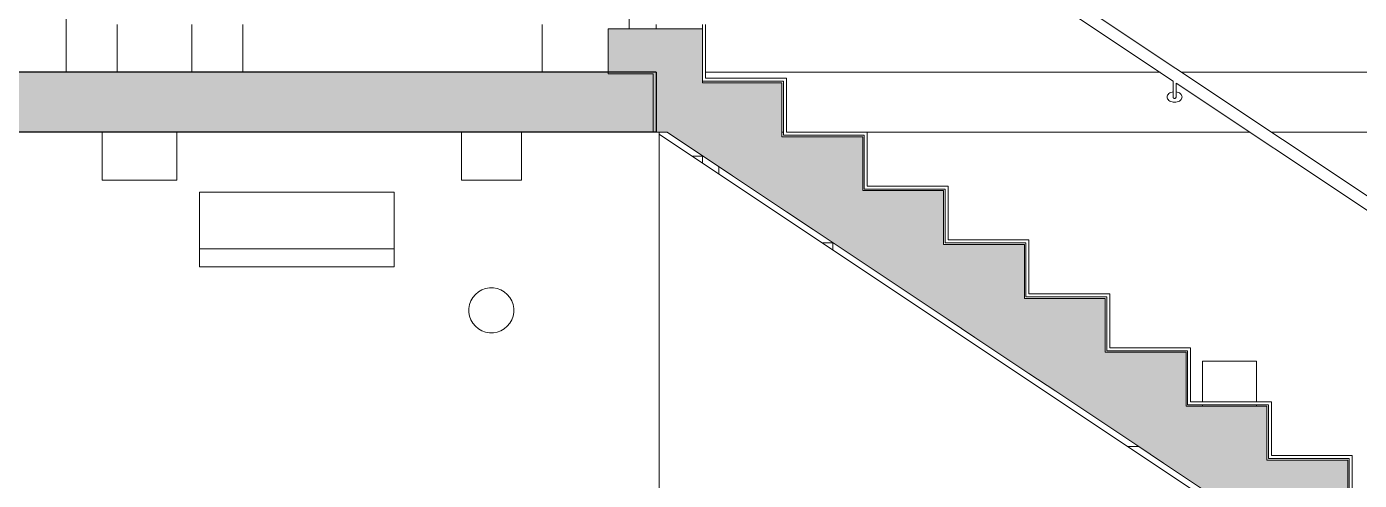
# Model space of a CAD drawing. Header units: metres. Extents: x -0.3 to 19.2, y -7 to 21.5.
# Drawn here: x 6.283 to 10.734, y -1.673 to -0.157 of the extents above; entities that cross this region are included whole.
import ezdxf

# ---------------------------------------------------------------- set-up
doc = ezdxf.new("R2010")
doc.units = ezdxf.units.M
doc.header["$MEASUREMENT"] = 0
for name, color, linetype in [('C_Schnitt C RB_1_120 Wand Innen tragend', 7, 'Continuous'), ('C_Schnitt C RB_1_210 Decke', 7, 'Continuous'), ('C_Schnitt C RB_1_211 Decke - Bohrpfahl Rost', 7, 'Continuous'), ('C_Schnitt C RB_1_270 Deckendurchbruchsymbol', 7, 'Continuous'), ('C_Schnitt C RB_1_410 Treppe', 7, 'Continuous'), ('C_Schnitt C RB_1_430 Aufzug', 7, 'Continuous'), ('C_Schnitt C RB_1_450 Absturzsicherung', 7, 'Continuous')]:
    doc.layers.add(name, color=color, linetype=linetype)

msp = doc.modelspace()

# ---------------------------------------------------------------- hatches: boundary and pattern name
at = {"layer": 'C_Schnitt C RB_1_210 Decke', "linetype": 'Continuous', "lineweight": 0, "true_color": 0x000000}
msp.add_hatch(color=18, dxfattribs=at).paths.add_polyline_path([(0.1594, -0.51), (8.375, -0.51), (8.375, -0.315), (8.225, -0.315), (8.225, -0.31), (0.1594, -0.31)])
at = {"layer": 'C_Schnitt C RB_1_410 Treppe', "linetype": 'Continuous', "lineweight": 0, "true_color": 0x000000}
msp.add_hatch(color=18, dxfattribs=at).paths.add_polyline_path([(8.225, -0.315), (8.375, -0.315), (8.375, -0.51), (8.4219, -0.51), (13.3719, -3.81), (13.68, -3.81), (13.68, -3.765), (13.665, -3.765), (13.665, -3.585), (13.395, -3.585), (13.395, -3.405), (13.125, -3.405), (13.125, -3.225), (12.855, -3.225), (12.855, -3.045), (12.585, -3.045), (12.585, -2.865), (12.315, -2.865), (12.315, -2.685), (12.045, -2.685), (12.045, -2.505), (11.775, -2.505), (11.775, -2.325), (11.505, -2.325), (11.505, -2.145), (11.235, -2.145), (11.235, -1.965), (10.965, -1.965), (10.965, -1.785), (10.695, -1.785), (10.695, -1.605), (10.425, -1.605), (10.425, -1.425), (10.155, -1.425), (10.155, -1.245), (9.885, -1.245), (9.885, -1.065), (9.615, -1.065), (9.615, -0.885), (9.345, -0.885), (9.345, -0.705), (9.075, -0.705), (9.075, -0.525), (8.805, -0.525), (8.805, -0.345), (8.54, -0.345), (8.54, -0.165), (8.225, -0.165)])

# ---------------------------------------------------------------- linework, layer by layer
at = {"layer": 'C_Schnitt C RB_1_120 Wand Innen tragend', "color": 7, "linetype": 'Continuous', "lineweight": 18, "ltscale": 1000}
for p, q in [((6.415, -0.31), (6.415, 2.67)), ((8.295, -0.165), (8.295, 2.5372)), ((7.005, -0.31), (7.005, -0.15)), ((8.005, -0.31), (8.005, -0.15)), ((8.395, -0.51), (8.395, -0.5161)), ((10.21, -1.7261), (8.395, -0.5161)), ((8.395, -0.5161), (8.395, -3.8784)), ((8.5056, -0.5898), (8.54, -0.5898)), ((8.54, -0.5898), (8.54, -0.6127)), ((8.595, -0.6494), (8.595, -0.6254)), ((10.39, -1.275), (10.21, -1.275)), ((10.21, -1.275), (10.21, -1.41)), ((10.39, -1.275), (10.39, -1.41)), ((10.21, -1.42), (10.21, -1.425)), ((10.39, -1.42), (10.39, -1.425))]:
    msp.add_line(p, q, dxfattribs=at)
at = {"layer": 'C_Schnitt C RB_1_120 Wand Innen tragend', "color": 7, "linetype": 'Continuous', "lineweight": 13, "ltscale": 1000}
for p, q in [((6.585, -0.15), (6.585, -0.31)), ((6.835, -0.15), (6.835, -0.31))]:
    msp.add_line(p, q, dxfattribs=at)
at = {"layer": 'C_Schnitt C RB_1_120 Wand Innen tragend', "color": 16, "linetype": 'Continuous', "lineweight": 13, "ltscale": 1000, "true_color": 0x7e0000}
for p, q in [((6.86, -0.71), (7.51, -0.71)), ((6.86, -0.96), (6.86, -0.71)), ((7.51, -0.71), (7.51, -0.96)), ((7.51, -0.96), (6.86, -0.96)), ((7.7668, -1.0732), (7.7733, -1.0618)), ((7.7733, -1.0618), (7.7818, -1.0518)), ((7.7818, -1.0518), (7.7918, -1.0433)), ((7.7918, -1.0433), (7.8032, -1.0368)), ((7.8032, -1.0368), (7.8155, -1.0323)), ((7.8155, -1.0323), (7.8284, -1.03)), ((7.8284, -1.03), (7.835, -1.03)), ((7.835, -1.03), (7.8416, -1.03)), ((7.8416, -1.03), (7.8545, -1.0323)), ((7.8545, -1.0323), (7.8668, -1.0368)), ((7.8668, -1.0368), (7.8782, -1.0433)), ((7.8782, -1.0433), (7.8882, -1.0518)), ((7.8882, -1.0518), (7.8967, -1.0618)), ((7.8967, -1.0618), (7.9032, -1.0732)), ((7.76, -1.0984), (7.7623, -1.0855)), ((7.76, -1.105), (7.76, -1.0984)), ((7.76, -1.1116), (7.76, -1.105)), ((7.7623, -1.1245), (7.76, -1.1116)), ((7.7623, -1.0855), (7.7668, -1.0732)), ((7.9032, -1.0732), (7.9077, -1.0855)), ((7.9077, -1.0855), (7.91, -1.0984)), ((7.91, -1.1116), (7.9077, -1.1245)), ((7.91, -1.0984), (7.91, -1.105)), ((7.91, -1.105), (7.91, -1.1116)), ((7.7668, -1.1368), (7.7623, -1.1245)), ((7.7733, -1.1482), (7.7668, -1.1368)), ((7.7818, -1.1582), (7.7733, -1.1482)), ((7.8967, -1.1482), (7.8882, -1.1582)), ((7.9032, -1.1368), (7.8967, -1.1482)), ((7.9077, -1.1245), (7.9032, -1.1368)), ((7.7918, -1.1667), (7.7818, -1.1582)), ((7.8032, -1.1732), (7.7918, -1.1667)), ((7.8155, -1.1777), (7.8032, -1.1732)), ((7.8284, -1.18), (7.8155, -1.1777)), ((7.835, -1.18), (7.8284, -1.18)), ((7.8416, -1.18), (7.835, -1.18)), ((7.8545, -1.1777), (7.8416, -1.18)), ((7.8668, -1.1732), (7.8545, -1.1777)), ((7.8782, -1.1667), (7.8668, -1.1732)), ((7.8882, -1.1582), (7.8782, -1.1667))]:
    msp.add_line(p, q, dxfattribs=at)
at = {"layer": 'C_Schnitt C RB_1_210 Decke', "color": 7, "linetype": 'Continuous', "lineweight": 25, "ltscale": 1000}
for p, q in [((8.385, -0.31), (8.385, -0.51)), ((8.375, -0.51), (5.625, -0.51)), ((8.385, -0.51), (8.375, -0.51))]:
    msp.add_line(p, q, dxfattribs=at)
at = {"layer": 'C_Schnitt C RB_1_210 Decke', "color": 7, "linetype": 'Continuous', "lineweight": 25, "ltscale": 1000, "flags": 128}
msp.add_lwpolyline([(8.385, -0.31), (6.835, -0.31), (6.585, -0.31), (0.1594, -0.31)], dxfattribs=at)
at = {"layer": 'C_Schnitt C RB_1_211 Decke - Bohrpfahl Rost', "color": 8, "linetype": 'Continuous', "lineweight": 13, "ltscale": 1000}
msp.add_line((6.86, -0.9), (7.51, -0.9), dxfattribs=at)
at = {"layer": 'C_Schnitt C RB_1_270 Deckendurchbruchsymbol', "color": 7, "linetype": 'Continuous', "lineweight": 13, "ltscale": 1000}
for p, q in [((8.385, -0.165), (8.385, -0.15)), ((6.535, -0.67), (6.535, -0.51)), ((6.785, -0.67), (6.785, -0.51)), ((7.735, -0.67), (7.735, -0.51)), ((7.935, -0.67), (7.935, -0.51)), ((8.295, -0.51), (8.385, -0.51)), ((8.395, -0.51), (8.385, -0.51)), ((8.422, -0.51), (8.395, -0.51)), ((8.81, -0.51), (8.805, -0.51)), ((10.3679, -0.51), (9.09, -0.51)), ((12.805, -0.51), (10.44, -0.51)), ((6.535, -0.67), (6.785, -0.67)), ((7.735, -0.67), (7.935, -0.67))]:
    msp.add_line(p, q, dxfattribs=at)
at = {"layer": 'C_Schnitt C RB_1_410 Treppe', "color": 7, "linetype": 'Continuous', "lineweight": 13, "ltscale": 1000}
for p, q in [((13.68, -2.67), (8.55, 0.75)), ((10.1115, -0.3391), (9.4559, 0.098)), ((10.1116, -0.3391), (10.1115, -0.3391)), ((10.1115, -0.3391), (10.1115, -0.3624)), ((10.1118, -0.3391), (10.1116, -0.3391)), ((10.1215, -0.3458), (10.1215, -0.3624)), ((10.7772, -0.7829), (10.1215, -0.3458)), ((10.0915, -0.3924), (10.0919, -0.3894)), ((10.0919, -0.3955), (10.0915, -0.3924)), ((10.0919, -0.3894), (10.093, -0.3864)), ((10.093, -0.3984), (10.0919, -0.3955)), ((10.093, -0.3864), (10.0949, -0.3837)), ((10.0949, -0.4012), (10.093, -0.3984)), ((10.0949, -0.3837), (10.0974, -0.3812)), ((10.0974, -0.3812), (10.1005, -0.379)), ((10.1005, -0.379), (10.104, -0.3773)), ((10.104, -0.3773), (10.108, -0.376)), ((10.108, -0.376), (10.1115, -0.3753)), ((10.1115, -0.3624), (10.1115, -0.3676)), ((10.1115, -0.3676), (10.1115, -0.3727)), ((10.1115, -0.3727), (10.1115, -0.3774)), ((10.1115, -0.3774), (10.1115, -0.3817)), ((10.1115, -0.3817), (10.1115, -0.3854)), ((10.1115, -0.3854), (10.1115, -0.3884)), ((10.1115, -0.3884), (10.1115, -0.3906)), ((10.1115, -0.3906), (10.1115, -0.392)), ((10.1115, -0.392), (10.1115, -0.3924)), ((10.1116, -0.3933), (10.1115, -0.3924)), ((10.1118, -0.3941), (10.1116, -0.3933)), ((10.1122, -0.3949), (10.1118, -0.3941)), ((10.1127, -0.3956), (10.1122, -0.3949)), ((10.1133, -0.3963), (10.1127, -0.3956)), ((10.114, -0.3968), (10.1133, -0.3963)), ((10.1148, -0.3971), (10.114, -0.3968)), ((10.1157, -0.3974), (10.1148, -0.3971)), ((10.1165, -0.3974), (10.1157, -0.3974)), ((10.1174, -0.3974), (10.1165, -0.3974)), ((10.1182, -0.3971), (10.1174, -0.3974)), ((10.119, -0.3968), (10.1182, -0.3971)), ((10.1198, -0.3963), (10.119, -0.3968)), ((10.1204, -0.3956), (10.1198, -0.3963)), ((10.1209, -0.3949), (10.1204, -0.3956)), ((10.1212, -0.3941), (10.1209, -0.3949)), ((10.1215, -0.3933), (10.1212, -0.3941)), ((10.1215, -0.3624), (10.1215, -0.3676)), ((10.1215, -0.3676), (10.1215, -0.3727)), ((10.1215, -0.3727), (10.1215, -0.3774)), ((10.1215, -0.3753), (10.1251, -0.376)), ((10.1215, -0.3774), (10.1215, -0.3817)), ((10.1215, -0.3817), (10.1215, -0.3854)), ((10.1215, -0.3854), (10.1215, -0.3884)), ((10.1215, -0.3884), (10.1215, -0.3906)), ((10.1215, -0.3906), (10.1215, -0.392)), ((10.1215, -0.392), (10.1215, -0.3924)), ((10.1215, -0.3924), (10.1215, -0.3933)), ((10.1251, -0.376), (10.129, -0.3773)), ((10.129, -0.3773), (10.1326, -0.379)), ((10.1326, -0.379), (10.1357, -0.3812)), ((10.1357, -0.3812), (10.1382, -0.3837)), ((10.1382, -0.3837), (10.14, -0.3864)), ((10.14, -0.3984), (10.1382, -0.4012)), ((10.14, -0.3864), (10.1412, -0.3894)), ((10.1412, -0.3955), (10.14, -0.3984)), ((10.1412, -0.3894), (10.1415, -0.3924)), ((10.1415, -0.3924), (10.1412, -0.3955)), ((10.0974, -0.4037), (10.0949, -0.4012)), ((10.1005, -0.4058), (10.0974, -0.4037)), ((10.104, -0.4076), (10.1005, -0.4058)), ((10.108, -0.4089), (10.104, -0.4076)), ((10.1122, -0.4097), (10.108, -0.4089)), ((10.1165, -0.4099), (10.1122, -0.4097)), ((10.1209, -0.4097), (10.1165, -0.4099)), ((10.1251, -0.4089), (10.1209, -0.4097)), ((10.129, -0.4076), (10.1251, -0.4089)), ((10.1326, -0.4058), (10.129, -0.4076)), ((10.1357, -0.4037), (10.1326, -0.4058)), ((10.1382, -0.4012), (10.1357, -0.4037))]:
    msp.add_line(p, q, dxfattribs=at)
at = {"layer": 'C_Schnitt C RB_1_410 Treppe', "color": 7, "linetype": 'Continuous', "lineweight": 18, "ltscale": 1000}
for p, q in [((8.225, -0.165), (8.225, -0.315)), ((8.54, -0.165), (8.225, -0.165)), ((8.54, -0.15), (8.54, -0.165)), ((8.54, -0.165), (8.54, -0.33)), ((8.55, -0.15), (8.55, -0.33)), ((8.375, -0.315), (8.225, -0.315)), ((8.375, -0.315), (8.375, -0.51)), ((8.54, -0.33), (8.54, -0.34)), ((8.54, -0.34), (8.54, -0.345)), ((8.81, -0.34), (8.54, -0.34)), ((8.805, -0.345), (8.54, -0.345)), ((8.82, -0.33), (8.55, -0.33)), ((8.805, -0.345), (8.805, -0.525)), ((8.81, -0.34), (8.81, -0.51)), ((8.82, -0.33), (8.82, -0.34)), ((8.82, -0.34), (8.82, -0.51)), ((8.4219, -0.51), (8.385, -0.51)), ((9.075, -0.525), (8.805, -0.525)), ((8.81, -0.51), (8.81, -0.52)), ((9.08, -0.52), (8.81, -0.52)), ((9.09, -0.51), (8.82, -0.51)), ((9.075, -0.525), (9.075, -0.705)), ((9.08, -0.52), (9.08, -0.69)), ((9.09, -0.51), (9.09, -0.52)), ((9.09, -0.52), (9.09, -0.69)), ((9.345, -0.705), (9.075, -0.705)), ((9.08, -0.69), (9.08, -0.7)), ((9.35, -0.7), (9.08, -0.7)), ((9.36, -0.69), (9.09, -0.69)), ((9.345, -0.705), (9.345, -0.885)), ((9.35, -0.7), (9.35, -0.87)), ((9.36, -0.69), (9.36, -0.7)), ((9.36, -0.7), (9.36, -0.87)), ((9.615, -0.885), (9.345, -0.885)), ((9.35, -0.87), (9.35, -0.88)), ((9.62, -0.88), (9.35, -0.88)), ((9.63, -0.87), (9.36, -0.87)), ((9.615, -0.885), (9.615, -1.065)), ((9.62, -0.88), (9.62, -1.05)), ((9.63, -0.87), (9.63, -0.88)), ((9.63, -0.88), (9.63, -1.05)), ((9.885, -1.065), (9.615, -1.065)), ((9.62, -1.05), (9.62, -1.06)), ((9.89, -1.06), (9.62, -1.06)), ((9.9, -1.05), (9.63, -1.05)), ((9.885, -1.065), (9.885, -1.245)), ((9.89, -1.06), (9.89, -1.23)), ((9.9, -1.05), (9.9, -1.06)), ((9.9, -1.06), (9.9, -1.23)), ((10.155, -1.245), (9.885, -1.245)), ((9.89, -1.23), (9.89, -1.24)), ((10.16, -1.24), (9.89, -1.24)), ((10.17, -1.23), (9.9, -1.23)), ((10.155, -1.245), (10.155, -1.425)), ((10.16, -1.24), (10.16, -1.41)), ((10.17, -1.23), (10.17, -1.24)), ((10.17, -1.24), (10.17, -1.41)), ((10.16, -1.41), (10.16, -1.42)), ((10.43, -1.42), (10.16, -1.42)), ((10.44, -1.41), (10.17, -1.41)), ((10.43, -1.42), (10.43, -1.59)), ((10.44, -1.41), (10.44, -1.42)), ((10.44, -1.42), (10.44, -1.59)), ((10.425, -1.425), (10.155, -1.425)), ((10.425, -1.425), (10.425, -1.605)), ((10.43, -1.59), (10.43, -1.6)), ((10.7, -1.6), (10.43, -1.6)), ((10.71, -1.59), (10.44, -1.59)), ((10.7, -1.6), (10.7, -1.77)), ((10.71, -1.59), (10.71, -1.6)), ((10.71, -1.6), (10.71, -1.77)), ((10.695, -1.605), (10.425, -1.605)), ((10.695, -1.605), (10.695, -1.785))]:
    msp.add_line(p, q, dxfattribs=at)
at = {"layer": 'C_Schnitt C RB_1_410 Treppe', "color": 7, "linetype": 'Continuous', "lineweight": 18, "ltscale": 1000, "flags": 128}
msp.add_lwpolyline([(8.4219, -0.51), (8.64, -0.6554), (8.73, -0.7154), (8.82, -0.7754), (8.91, -0.8354), (9, -0.8954), (9.09, -0.9554), (9.18, -1.0154), (9.27, -1.0754), (9.36, -1.1354), (9.45, -1.1954), (9.54, -1.2554), (9.63, -1.3154), (9.72, -1.3754), (9.81, -1.4354), (9.9, -1.4954), (9.99, -1.5554), (10.08, -1.6154), (10.17, -1.6754), (10.21, -1.702)], dxfattribs=at)
at = {"layer": 'C_Schnitt C RB_1_430 Aufzug', "color": 7, "linetype": 'Continuous', "lineweight": 18, "ltscale": 1000}
for p, q in [((8.975, -0.9027), (8.975, -0.88)), ((9.9609, -1.56), (9.9969, -1.56))]:
    msp.add_line(p, q, dxfattribs=at)
at = {"layer": 'C_Schnitt C RB_1_450 Absturzsicherung', "color": 7, "linetype": 'Continuous', "lineweight": 18, "ltscale": 1000}
for p, q in [((8.55, -0.31), (10.0679, -0.31)), ((10.14, -0.31), (12.6463, -0.31)), ((8.81, -0.51), (8.805, -0.51)), ((10.3679, -0.51), (9.09, -0.51)), ((12.805, -0.51), (10.44, -0.51)), ((8.54, -0.5887), (8.54, -0.5898)), ((8.9409, -0.88), (8.9769, -0.88)), ((9.35, -0.88), (9.62, -0.88))]:
    msp.add_line(p, q, dxfattribs=at)

doc.saveas('drawing.dxf')
